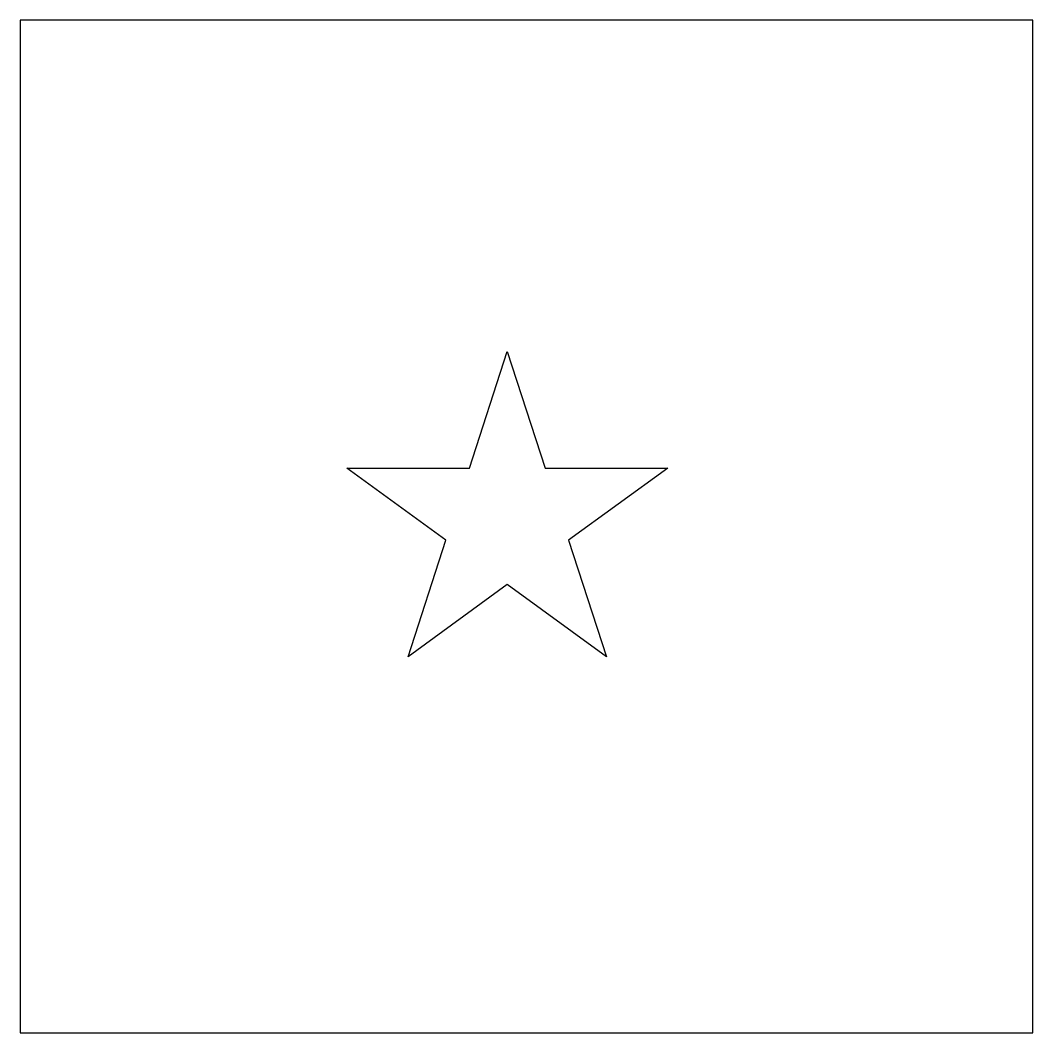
# Model space of a CAD drawing. Header units: inches. Extents: x 0 to 30, y 0 to 30.
import ezdxf

# ---------------------------------------------------------------- set-up
doc = ezdxf.new("R2010")
doc.units = ezdxf.units.IN
doc.header["$MEASUREMENT"] = 0

msp = doc.modelspace()

# ---------------------------------------------------------------- linework, layer by layer
msp.add_lwpolyline([(0, 0), (30, 0), (30, 30), (0, 30)], close=True)
for points in [[(13.308, 16.733), (14.43, 20.188)], [(14.43, 20.188), (15.553, 16.733)], [(12.614, 14.598), (9.675, 16.733), (13.308, 16.733)], [(15.553, 16.733), (19.186, 16.733), (16.247, 14.598)], [(14.43, 13.278), (11.491, 11.143), (12.614, 14.598)], [(16.247, 14.598), (17.369, 11.143), (14.43, 13.278)]]:
    msp.add_lwpolyline(points)

doc.saveas('drawing.dxf')
